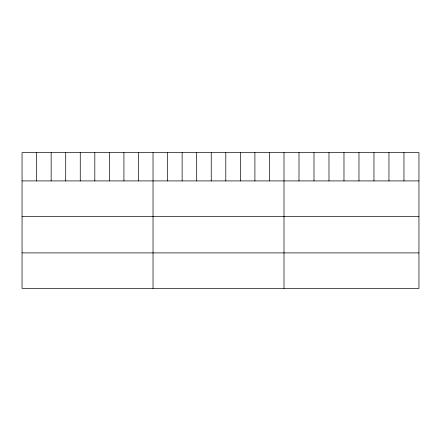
<?xml version="1.0" encoding="UTF-8"?>
<svg xmlns="http://www.w3.org/2000/svg" width="441" height="441" viewBox="0 0 441 441"><rect width="100%" height="100%" fill="white"/><g stroke="black" fill="none" stroke-linecap="round" stroke-linejoin="round"><path stroke-width="0.66" d="M418.95 180.915L418.95 288.359L22.05 288.359L22.05 152.641L418.95 152.641L418.95 180.915L22.05 180.915M22.05 216.371L418.95 216.371M22.05 252.902L418.95 252.902M403.956 152.641L403.956 180.915M388.962 152.641L388.962 180.915M373.968 152.641L373.968 180.915M358.974 152.641L358.974 180.915M343.98 152.641L343.98 180.915M328.986 152.641L328.986 180.915M313.992 152.641L313.992 180.915M298.998 152.641L298.998 180.915M284.004 152.641L284.004 288.359M269.451 152.641L269.451 180.915M254.898 152.641L254.898 180.915M240.345 152.641L240.345 180.915M225.792 152.641L225.792 180.915M211.239 152.641L211.239 180.915M196.686 152.641L196.686 180.915M182.133 152.641L182.133 180.915M167.58 152.641L167.58 180.915M153.027 152.641L153.027 288.359M138.474 152.641L138.474 180.915M123.921 152.641L123.921 180.915M109.368 152.641L109.368 180.915M94.815 152.641L94.815 180.915M80.262 152.641L80.262 180.915M65.709 152.641L65.709 180.915M51.156 152.641L51.156 180.915M36.603 152.641L36.603 180.915"/></g></svg>
